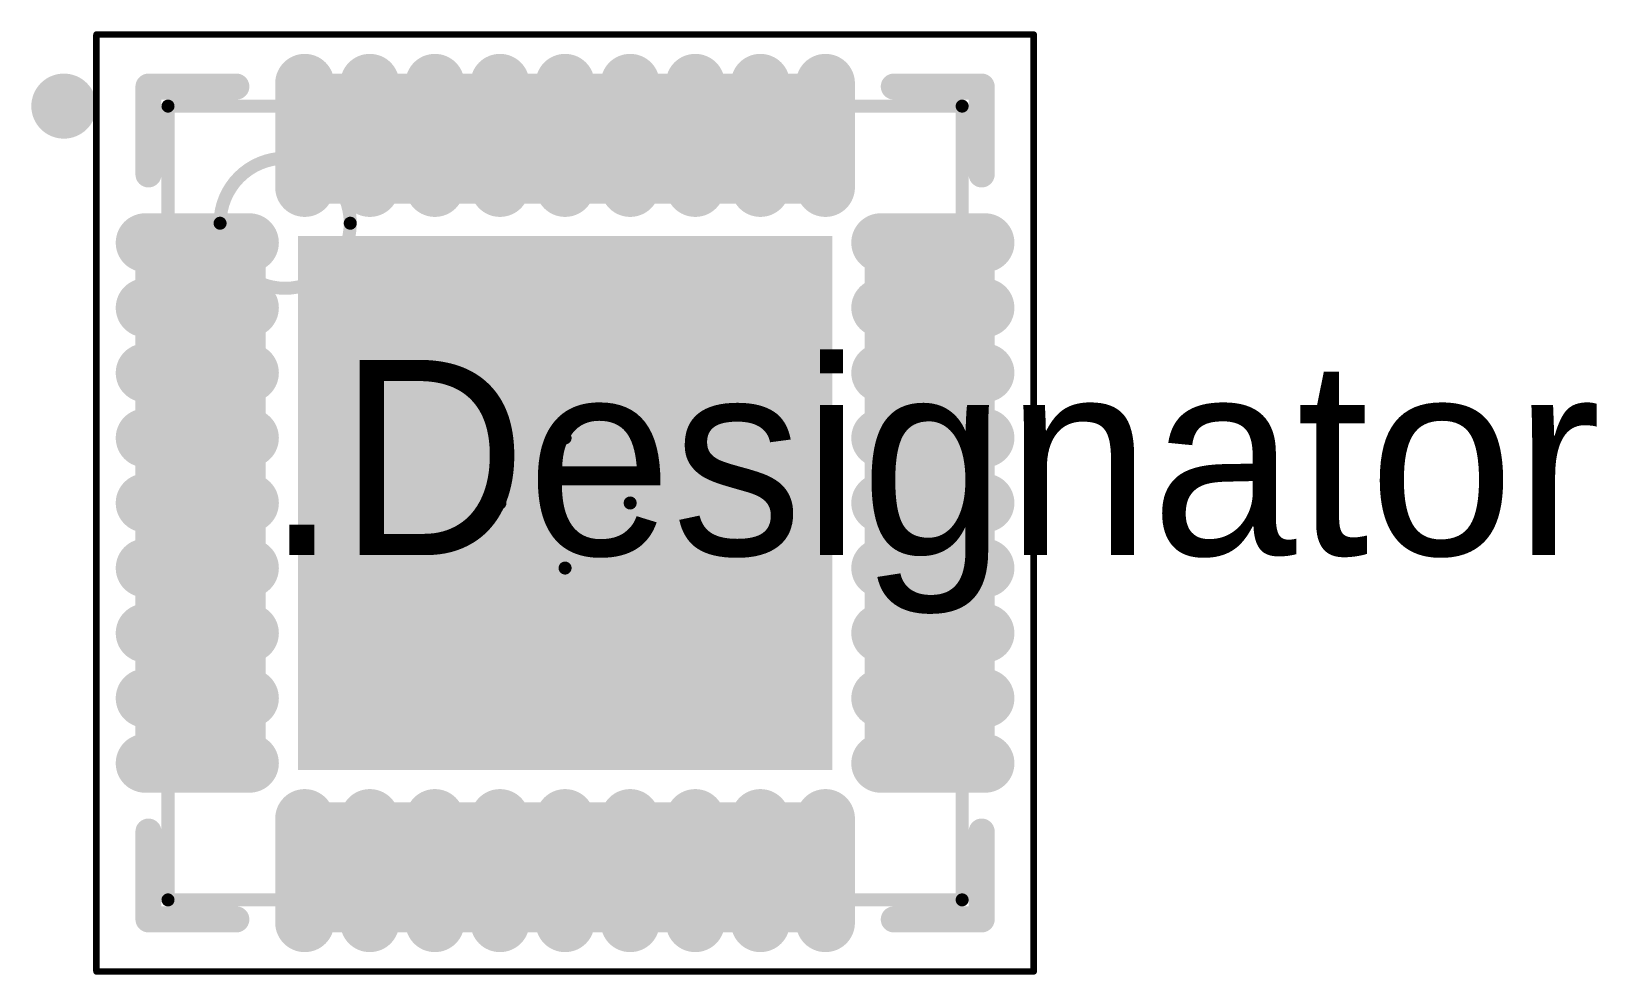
# Model space of a CAD drawing. Header units: millimetres. Extents: x -4.1 to 7.9, y -3.6 to 3.6.
import ezdxf

# ---------------------------------------------------------------- set-up
doc = ezdxf.new("R2010")
doc.units = ezdxf.units.MM
for name, color, linetype in [('BottomLayer', 5, 'Continuous'), ('BottomSolder', 6, 'Continuous'), ('Mechanical15', 56, 'Continuous'), ('Mechanical2', 216, 'Continuous'), ('MultiLayer', 9, 'Continuous'), ('TopLayer', 1, 'Continuous'), ('TopOverlay', 2, 'Continuous'), ('TopPaste', 8, 'Continuous'), ('TopSolder', 216, 'Continuous'), ('ViaHoleLayer', 16, 'Continuous')]:
    doc.layers.add(name, color=color, linetype=linetype)

msp = doc.modelspace()

# ---------------------------------------------------------------- linework, layer by layer
at = {"layer": 'BottomLayer', "const_width": 0.25}
for points in [[(-1.225, 1.1, 1), (-0.975, 1.1, 1)], [(-0.125, 1.1, 1), (0.125, 1.1, 1)], [(0.975, 1.1, 1), (1.225, 1.1, 1)], [(-1.225, 0, 1), (-0.975, 0, 1)], [(-0.125, 0, 1), (0.125, 0, 1)], [(0.975, 0, 1), (1.225, 0, 1)], [(-1.225, -1.1, 1), (-0.975, -1.1, 1)], [(-0.125, -1.1, 1), (0.125, -1.1, 1)], [(0.975, -1.1, 1), (1.225, -1.1, 1)]]:
    msp.add_lwpolyline(points, format="xyb", close=True, dxfattribs=at)
at = {"layer": 'BottomSolder', "const_width": 0.352}
for points in [[(-1.276, 1.1, 1), (-0.924, 1.1, 1)], [(-0.176, 1.1, 1), (0.176, 1.1, 1)], [(0.924, 1.1, 1), (1.276, 1.1, 1)], [(-1.276, 0, 1), (-0.924, 0, 1)], [(-0.176, 0, 1), (0.176, 0, 1)], [(0.924, 0, 1), (1.276, 0, 1)], [(-1.276, -1.1, 1), (-0.924, -1.1, 1)], [(-0.176, -1.1, 1), (0.176, -1.1, 1)], [(0.924, -1.1, 1), (1.276, -1.1, 1)]]:
    msp.add_lwpolyline(points, format="xyb", close=True, dxfattribs=at)
at = {"layer": 'Mechanical15'}
for points, const_width in [([(-3.6, 3.6), (3.6, 3.6)], 0.05), ([(-3.6, -3.6), (-3.6, 3.6)], 0.05), ([(3.6, -3.6), (3.6, 3.6)], 0.05), ([(0, -0.5), (0, 0.5)], 0.1), ([(-0.5, 0), (0.5, 0)], 0.1), ([(-3.6, -3.6), (3.6, -3.6)], 0.05)]:
    msp.add_lwpolyline(points, dxfattribs=dict(at, const_width=const_width))
for points, const_width in [([(-3.612, 3.6, 1), (-3.588, 3.6, 1)], 0.025), ([(-3.612, 3.6, 1), (-3.588, 3.6, 1)], 0.025), ([(3.588, 3.6, 1), (3.612, 3.6, 1)], 0.025), ([(3.588, 3.6, 1), (3.612, 3.6, 1)], 0.025), ([(-0.025, 0.5, 1), (0.025, 0.5, 1)], 0.05), ([(-0.525, 0, 1), (-0.475, 0, 1)], 0.05), ([(0.475, 0, 1), (0.525, 0, 1)], 0.05), ([(-0.025, -0.5, 1), (0.025, -0.5, 1)], 0.05), ([(-3.612, -3.6, 1), (-3.588, -3.6, 1)], 0.025), ([(-3.612, -3.6, 1), (-3.588, -3.6, 1)], 0.025), ([(3.588, -3.6, 1), (3.612, -3.6, 1)], 0.025), ([(3.588, -3.6, 1), (3.612, -3.6, 1)], 0.025)]:
    msp.add_lwpolyline(points, format="xyb", close=True, dxfattribs=dict(at, const_width=const_width))
at = {"layer": 'Mechanical2', "const_width": 0.1}
for points in [[(-3.05, 3.05), (3.05, 3.05)], [(-3.05, -3.05), (-3.05, 3.05)], [(3.05, -3.05), (3.05, 3.05)], [(-3.05, -3.05), (3.05, -3.05)]]:
    msp.add_lwpolyline(points, dxfattribs=at)
at = {"layer": 'Mechanical2'}
for points, const_width in [([(-3.075, 3.05, 1), (-3.025, 3.05, 1)], 0.05), ([(-3.075, 3.05, 1), (-3.025, 3.05, 1)], 0.05), ([(3.025, 3.05, 1), (3.075, 3.05, 1)], 0.05), ([(3.025, 3.05, 1), (3.075, 3.05, 1)], 0.05), ([(-1.65, 2.15, 1), (-2.65, 2.15, 1)], 0.1), ([(-2.675, 2.15, 1), (-2.625, 2.15, 1)], 0.05), ([(-1.675, 2.15, 1), (-1.625, 2.15, 1)], 0.05), ([(-3.075, -3.05, 1), (-3.025, -3.05, 1)], 0.05), ([(-3.075, -3.05, 1), (-3.025, -3.05, 1)], 0.05), ([(3.025, -3.05, 1), (3.075, -3.05, 1)], 0.05), ([(3.025, -3.05, 1), (3.075, -3.05, 1)], 0.05)]:
    msp.add_lwpolyline(points, format="xyb", close=True, dxfattribs=dict(at, const_width=const_width))
at = {"layer": 'MultiLayer', "const_width": 0.25}
for points in [[(-1.225, 1.1, 1), (-0.975, 1.1, 1)], [(-0.125, 1.1, 1), (0.125, 1.1, 1)], [(0.975, 1.1, 1), (1.225, 1.1, 1)], [(-1.225, 0, 1), (-0.975, 0, 1)], [(-0.125, 0, 1), (0.125, 0, 1)], [(0.975, 0, 1), (1.225, 0, 1)], [(-1.225, -1.1, 1), (-0.975, -1.1, 1)], [(-0.125, -1.1, 1), (0.125, -1.1, 1)], [(0.975, -1.1, 1), (1.225, -1.1, 1)]]:
    msp.add_lwpolyline(points, format="xyb", close=True, dxfattribs=at)
at = {"layer": 'TopLayer', "const_width": 0.25}
for points in [[(-2, 3.225), (-2, 2.425)], [(-1.5, 3.225), (-1.5, 2.425)], [(-1, 3.225), (-1, 2.425)], [(-0.5, 3.225), (-0.5, 2.425)], [(0, 3.225), (0, 2.425)], [(0.5, 3.225), (0.5, 2.425)], [(1, 3.225), (1, 2.425)], [(1.5, 3.225), (1.5, 2.425)], [(2, 3.225), (2, 2.425)], [(-3.225, 2), (-2.425, 2)], [(2.425, 2), (3.225, 2)], [(-3.225, 1.5), (-2.425, 1.5)], [(2.425, 1.5), (3.225, 1.5)], [(-3.225, 1), (-2.425, 1)], [(2.425, 1), (3.225, 1)], [(-3.225, 0.5), (-2.425, 0.5)], [(2.425, 0.5), (3.225, 0.5)], [(-3.225, 0), (-2.425, 0)], [(2.425, 0), (3.225, 0)], [(-3.225, -0.5), (-2.425, -0.5)], [(2.425, -0.5), (3.225, -0.5)], [(-3.225, -1), (-2.425, -1)], [(2.425, -1), (3.225, -1)], [(-3.225, -1.5), (-2.425, -1.5)], [(2.425, -1.5), (3.225, -1.5)], [(-3.225, -2), (-2.425, -2)], [(2.425, -2), (3.225, -2)], [(-2, -2.425), (-2, -3.225)], [(-1.5, -2.425), (-1.5, -3.225)], [(-1, -2.425), (-1, -3.225)], [(-0.5, -2.425), (-0.5, -3.225)], [(0, -2.425), (0, -3.225)], [(0.5, -2.425), (0.5, -3.225)], [(1, -2.425), (1, -3.225)], [(1.5, -2.425), (1.5, -3.225)], [(2, -2.425), (2, -3.225)]]:
    msp.add_lwpolyline(points, dxfattribs=at)
at = {"layer": 'TopLayer'}
for points, const_width in [([(-2.063, 3.225, 1), (-1.938, 3.225, 1)], 0.125), ([(-1.562, 3.225, 1), (-1.438, 3.225, 1)], 0.125), ([(-1.062, 3.225, 1), (-0.938, 3.225, 1)], 0.125), ([(-0.563, 3.225, 1), (-0.438, 3.225, 1)], 0.125), ([(-0.062, 3.225, 1), (0.062, 3.225, 1)], 0.125), ([(0.437, 3.225, 1), (0.562, 3.225, 1)], 0.125), ([(0.938, 3.225, 1), (1.062, 3.225, 1)], 0.125), ([(1.438, 3.225, 1), (1.562, 3.225, 1)], 0.125), ([(1.937, 3.225, 1), (2.062, 3.225, 1)], 0.125), ([(-2.063, 2.425, 1), (-1.938, 2.425, 1)], 0.125), ([(-1.562, 2.425, 1), (-1.438, 2.425, 1)], 0.125), ([(-1.062, 2.425, 1), (-0.938, 2.425, 1)], 0.125), ([(-0.563, 2.425, 1), (-0.438, 2.425, 1)], 0.125), ([(-0.062, 2.425, 1), (0.062, 2.425, 1)], 0.125), ([(0.437, 2.425, 1), (0.562, 2.425, 1)], 0.125), ([(0.938, 2.425, 1), (1.062, 2.425, 1)], 0.125), ([(1.438, 2.425, 1), (1.562, 2.425, 1)], 0.125), ([(1.937, 2.425, 1), (2.062, 2.425, 1)], 0.125), ([(-3.287, 2, 1), (-3.163, 2, 1)], 0.125), ([(-2.488, 2, 1), (-2.363, 2, 1)], 0.125), ([(2.362, 2, 1), (2.487, 2, 1)], 0.125), ([(3.162, 2, 1), (3.287, 2, 1)], 0.125), ([(-3.287, 1.5, 1), (-3.163, 1.5, 1)], 0.125), ([(-2.488, 1.5, 1), (-2.363, 1.5, 1)], 0.125), ([(2.362, 1.5, 1), (2.487, 1.5, 1)], 0.125), ([(3.162, 1.5, 1), (3.287, 1.5, 1)], 0.125), ([(-1.225, 1.1, 1), (-0.975, 1.1, 1)], 0.25), ([(-0.125, 1.1, 1), (0.125, 1.1, 1)], 0.25), ([(0.975, 1.1, 1), (1.225, 1.1, 1)], 0.25), ([(-3.287, 1, 1), (-3.163, 1, 1)], 0.125), ([(-2.488, 1, 1), (-2.363, 1, 1)], 0.125), ([(2.362, 1, 1), (2.487, 1, 1)], 0.125), ([(3.162, 1, 1), (3.287, 1, 1)], 0.125), ([(-3.287, 0.5, 1), (-3.163, 0.5, 1)], 0.125), ([(-2.488, 0.5, 1), (-2.363, 0.5, 1)], 0.125), ([(2.362, 0.5, 1), (2.487, 0.5, 1)], 0.125), ([(3.162, 0.5, 1), (3.287, 0.5, 1)], 0.125), ([(-1.225, 0, 1), (-0.975, 0, 1)], 0.25), ([(-0.125, 0, 1), (0.125, 0, 1)], 0.25), ([(0.975, 0, 1), (1.225, 0, 1)], 0.25), ([(-3.287, 0, 1), (-3.163, 0, 1)], 0.125), ([(-2.488, 0, 1), (-2.363, 0, 1)], 0.125), ([(2.362, 0, 1), (2.487, 0, 1)], 0.125), ([(3.162, 0, 1), (3.287, 0, 1)], 0.125), ([(-3.287, -0.5, 1), (-3.163, -0.5, 1)], 0.125), ([(-2.488, -0.5, 1), (-2.363, -0.5, 1)], 0.125), ([(2.362, -0.5, 1), (2.487, -0.5, 1)], 0.125), ([(3.162, -0.5, 1), (3.287, -0.5, 1)], 0.125), ([(-3.287, -1, 1), (-3.163, -1, 1)], 0.125), ([(-2.488, -1, 1), (-2.363, -1, 1)], 0.125), ([(-1.225, -1.1, 1), (-0.975, -1.1, 1)], 0.25), ([(-0.125, -1.1, 1), (0.125, -1.1, 1)], 0.25), ([(0.975, -1.1, 1), (1.225, -1.1, 1)], 0.25), ([(2.362, -1, 1), (2.487, -1, 1)], 0.125), ([(3.162, -1, 1), (3.287, -1, 1)], 0.125), ([(-3.287, -1.5, 1), (-3.163, -1.5, 1)], 0.125), ([(-2.488, -1.5, 1), (-2.363, -1.5, 1)], 0.125), ([(2.362, -1.5, 1), (2.487, -1.5, 1)], 0.125), ([(3.162, -1.5, 1), (3.287, -1.5, 1)], 0.125), ([(-3.287, -2, 1), (-3.163, -2, 1)], 0.125), ([(-2.488, -2, 1), (-2.363, -2, 1)], 0.125), ([(2.362, -2, 1), (2.487, -2, 1)], 0.125), ([(3.162, -2, 1), (3.287, -2, 1)], 0.125), ([(-2.063, -2.425, 1), (-1.938, -2.425, 1)], 0.125), ([(-1.562, -2.425, 1), (-1.438, -2.425, 1)], 0.125), ([(-1.062, -2.425, 1), (-0.938, -2.425, 1)], 0.125), ([(-0.563, -2.425, 1), (-0.438, -2.425, 1)], 0.125), ([(-0.062, -2.425, 1), (0.062, -2.425, 1)], 0.125), ([(0.437, -2.425, 1), (0.562, -2.425, 1)], 0.125), ([(0.938, -2.425, 1), (1.062, -2.425, 1)], 0.125), ([(1.438, -2.425, 1), (1.562, -2.425, 1)], 0.125), ([(1.937, -2.425, 1), (2.062, -2.425, 1)], 0.125), ([(-2.063, -3.225, 1), (-1.938, -3.225, 1)], 0.125), ([(-1.562, -3.225, 1), (-1.438, -3.225, 1)], 0.125), ([(-1.062, -3.225, 1), (-0.938, -3.225, 1)], 0.125), ([(-0.563, -3.225, 1), (-0.438, -3.225, 1)], 0.125), ([(-0.062, -3.225, 1), (0.062, -3.225, 1)], 0.125), ([(0.437, -3.225, 1), (0.562, -3.225, 1)], 0.125), ([(0.938, -3.225, 1), (1.062, -3.225, 1)], 0.125), ([(1.438, -3.225, 1), (1.562, -3.225, 1)], 0.125), ([(1.937, -3.225, 1), (2.062, -3.225, 1)], 0.125)]:
    msp.add_lwpolyline(points, format="xyb", close=True, dxfattribs=dict(at, const_width=const_width))
msp.add_solid([(-1.95, -1.95), (1.95, -1.95), (-1.95, 1.95), (1.95, 1.95)], dxfattribs=at)
at = {"layer": 'TopOverlay'}
for points, const_width in [([(-3.725, 3.05, 1), (-3.975, 3.05, 1)], 0.25), ([(-3.25, 3.2, 1), (-3.15, 3.2, 1)], 0.1), ([(-3.25, 3.2, 1), (-3.15, 3.2, 1)], 0.1), ([(-2.575, 3.2, 1), (-2.475, 3.2, 1)], 0.1), ([(2.475, 3.2, 1), (2.575, 3.2, 1)], 0.1), ([(3.15, 3.2, 1), (3.25, 3.2, 1)], 0.1), ([(3.15, 3.2, 1), (3.25, 3.2, 1)], 0.1), ([(-4.038, 3.05, 1), (-3.913, 3.05, 1)], 0.125), ([(-3.787, 3.05, 1), (-3.662, 3.05, 1)], 0.125), ([(-3.25, 2.525, 1), (-3.15, 2.525, 1)], 0.1), ([(3.15, 2.525, 1), (3.25, 2.525, 1)], 0.1), ([(-3.25, -2.525, 1), (-3.15, -2.525, 1)], 0.1), ([(3.15, -2.525, 1), (3.25, -2.525, 1)], 0.1), ([(-3.25, -3.2, 1), (-3.15, -3.2, 1)], 0.1), ([(-3.25, -3.2, 1), (-3.15, -3.2, 1)], 0.1), ([(-2.575, -3.2, 1), (-2.475, -3.2, 1)], 0.1), ([(2.475, -3.2, 1), (2.575, -3.2, 1)], 0.1), ([(3.15, -3.2, 1), (3.25, -3.2, 1)], 0.1), ([(3.15, -3.2, 1), (3.25, -3.2, 1)], 0.1)]:
    msp.add_lwpolyline(points, format="xyb", close=True, dxfattribs=dict(at, const_width=const_width))
at = {"layer": 'TopOverlay', "const_width": 0.2}
for points in [[(-3.2, 3.2), (-2.525, 3.2)], [(-3.2, 2.525), (-3.2, 3.2)], [(2.525, 3.2), (3.2, 3.2)], [(3.2, 2.525), (3.2, 3.2)], [(-3.2, -3.2), (-3.2, -2.525)], [(3.2, -3.2), (3.2, -2.525)], [(-3.2, -3.2), (-2.525, -3.2)], [(2.525, -3.2), (3.2, -3.2)]]:
    msp.add_lwpolyline(points, dxfattribs=at)
at = {"layer": 'TopPaste', "const_width": 0.25}
for points in [[(-2, 3.225), (-2, 2.425)], [(-1.5, 3.225), (-1.5, 2.425)], [(-1, 3.225), (-1, 2.425)], [(-0.5, 3.225), (-0.5, 2.425)], [(0, 3.225), (0, 2.425)], [(0.5, 3.225), (0.5, 2.425)], [(1, 3.225), (1, 2.425)], [(1.5, 3.225), (1.5, 2.425)], [(2, 3.225), (2, 2.425)], [(-3.225, 2), (-2.425, 2)], [(2.425, 2), (3.225, 2)], [(-3.225, 1.5), (-2.425, 1.5)], [(2.425, 1.5), (3.225, 1.5)], [(-3.225, 1), (-2.425, 1)], [(2.425, 1), (3.225, 1)], [(-3.225, 0.5), (-2.425, 0.5)], [(2.425, 0.5), (3.225, 0.5)], [(-3.225, 0), (-2.425, 0)], [(2.425, 0), (3.225, 0)], [(-3.225, -0.5), (-2.425, -0.5)], [(2.425, -0.5), (3.225, -0.5)], [(-3.225, -1), (-2.425, -1)], [(2.425, -1), (3.225, -1)], [(-3.225, -1.5), (-2.425, -1.5)], [(2.425, -1.5), (3.225, -1.5)], [(-3.225, -2), (-2.425, -2)], [(2.425, -2), (3.225, -2)], [(-2, -2.425), (-2, -3.225)], [(-1.5, -2.425), (-1.5, -3.225)], [(-1, -2.425), (-1, -3.225)], [(-0.5, -2.425), (-0.5, -3.225)], [(0, -2.425), (0, -3.225)], [(0.5, -2.425), (0.5, -3.225)], [(1, -2.425), (1, -3.225)], [(1.5, -2.425), (1.5, -3.225)], [(2, -2.425), (2, -3.225)]]:
    msp.add_lwpolyline(points, dxfattribs=at)
at = {"layer": 'TopPaste', "const_width": 0.125}
for points in [[(-2.063, 3.225, 1), (-1.938, 3.225, 1)], [(-1.562, 3.225, 1), (-1.438, 3.225, 1)], [(-1.062, 3.225, 1), (-0.938, 3.225, 1)], [(-0.563, 3.225, 1), (-0.438, 3.225, 1)], [(-0.062, 3.225, 1), (0.062, 3.225, 1)], [(0.437, 3.225, 1), (0.562, 3.225, 1)], [(0.938, 3.225, 1), (1.062, 3.225, 1)], [(1.438, 3.225, 1), (1.562, 3.225, 1)], [(1.937, 3.225, 1), (2.062, 3.225, 1)], [(-2.063, 2.425, 1), (-1.938, 2.425, 1)], [(-1.562, 2.425, 1), (-1.438, 2.425, 1)], [(-1.062, 2.425, 1), (-0.938, 2.425, 1)], [(-0.563, 2.425, 1), (-0.438, 2.425, 1)], [(-0.062, 2.425, 1), (0.062, 2.425, 1)], [(0.437, 2.425, 1), (0.562, 2.425, 1)], [(0.938, 2.425, 1), (1.062, 2.425, 1)], [(1.438, 2.425, 1), (1.562, 2.425, 1)], [(1.937, 2.425, 1), (2.062, 2.425, 1)], [(-3.287, 2, 1), (-3.163, 2, 1)], [(-2.488, 2, 1), (-2.363, 2, 1)], [(2.362, 2, 1), (2.487, 2, 1)], [(3.162, 2, 1), (3.287, 2, 1)], [(-3.287, 1.5, 1), (-3.163, 1.5, 1)], [(-2.488, 1.5, 1), (-2.363, 1.5, 1)], [(2.362, 1.5, 1), (2.487, 1.5, 1)], [(3.162, 1.5, 1), (3.287, 1.5, 1)], [(-3.287, 1, 1), (-3.163, 1, 1)], [(-2.488, 1, 1), (-2.363, 1, 1)], [(2.362, 1, 1), (2.487, 1, 1)], [(3.162, 1, 1), (3.287, 1, 1)], [(-3.287, 0.5, 1), (-3.163, 0.5, 1)], [(-2.488, 0.5, 1), (-2.363, 0.5, 1)], [(2.362, 0.5, 1), (2.487, 0.5, 1)], [(3.162, 0.5, 1), (3.287, 0.5, 1)], [(-3.287, 0, 1), (-3.163, 0, 1)], [(-2.488, 0, 1), (-2.363, 0, 1)], [(2.362, 0, 1), (2.487, 0, 1)], [(3.162, 0, 1), (3.287, 0, 1)], [(-3.287, -0.5, 1), (-3.163, -0.5, 1)], [(-2.488, -0.5, 1), (-2.363, -0.5, 1)], [(2.362, -0.5, 1), (2.487, -0.5, 1)], [(3.162, -0.5, 1), (3.287, -0.5, 1)], [(-3.287, -1, 1), (-3.163, -1, 1)], [(-2.488, -1, 1), (-2.363, -1, 1)], [(2.362, -1, 1), (2.487, -1, 1)], [(3.162, -1, 1), (3.287, -1, 1)], [(-3.287, -1.5, 1), (-3.163, -1.5, 1)], [(-2.488, -1.5, 1), (-2.363, -1.5, 1)], [(2.362, -1.5, 1), (2.487, -1.5, 1)], [(3.162, -1.5, 1), (3.287, -1.5, 1)], [(-3.287, -2, 1), (-3.163, -2, 1)], [(-2.488, -2, 1), (-2.363, -2, 1)], [(2.362, -2, 1), (2.487, -2, 1)], [(3.162, -2, 1), (3.287, -2, 1)], [(-2.063, -2.425, 1), (-1.938, -2.425, 1)], [(-1.562, -2.425, 1), (-1.438, -2.425, 1)], [(-1.062, -2.425, 1), (-0.938, -2.425, 1)], [(-0.563, -2.425, 1), (-0.438, -2.425, 1)], [(-0.062, -2.425, 1), (0.062, -2.425, 1)], [(0.437, -2.425, 1), (0.562, -2.425, 1)], [(0.938, -2.425, 1), (1.062, -2.425, 1)], [(1.438, -2.425, 1), (1.562, -2.425, 1)], [(1.937, -2.425, 1), (2.062, -2.425, 1)], [(-2.063, -3.225, 1), (-1.938, -3.225, 1)], [(-1.562, -3.225, 1), (-1.438, -3.225, 1)], [(-1.062, -3.225, 1), (-0.938, -3.225, 1)], [(-0.563, -3.225, 1), (-0.438, -3.225, 1)], [(-0.062, -3.225, 1), (0.062, -3.225, 1)], [(0.437, -3.225, 1), (0.562, -3.225, 1)], [(0.938, -3.225, 1), (1.062, -3.225, 1)], [(1.438, -3.225, 1), (1.562, -3.225, 1)], [(1.937, -3.225, 1), (2.062, -3.225, 1)]]:
    msp.add_lwpolyline(points, format="xyb", close=True, dxfattribs=at)
at = {"layer": 'TopPaste'}
msp.add_solid([(-1.95, -1.95), (1.95, -1.95), (-1.95, 1.95), (1.95, 1.95)], dxfattribs=at)
at = {"layer": 'TopSolder', "const_width": 0.453}
for points in [[(-2, 3.225), (-2, 2.425)], [(-1.5, 3.225), (-1.5, 2.425)], [(-1, 3.225), (-1, 2.425)], [(-0.5, 3.225), (-0.5, 2.425)], [(0, 3.225), (0, 2.425)], [(0.5, 3.225), (0.5, 2.425)], [(1, 3.225), (1, 2.425)], [(1.5, 3.225), (1.5, 2.425)], [(2, 3.225), (2, 2.425)], [(-3.225, 2), (-2.425, 2)], [(2.425, 2), (3.225, 2)], [(-3.225, 1.5), (-2.425, 1.5)], [(2.425, 1.5), (3.225, 1.5)], [(-3.225, 1), (-2.425, 1)], [(2.425, 1), (3.225, 1)], [(-3.225, 0.5), (-2.425, 0.5)], [(2.425, 0.5), (3.225, 0.5)], [(-3.225, 0), (-2.425, 0)], [(2.425, 0), (3.225, 0)], [(-3.225, -0.5), (-2.425, -0.5)], [(2.425, -0.5), (3.225, -0.5)], [(-3.225, -1), (-2.425, -1)], [(2.425, -1), (3.225, -1)], [(-3.225, -1.5), (-2.425, -1.5)], [(2.425, -1.5), (3.225, -1.5)], [(-3.225, -2), (-2.425, -2)], [(2.425, -2), (3.225, -2)], [(-2, -2.425), (-2, -3.225)], [(-1.5, -2.425), (-1.5, -3.225)], [(-1, -2.425), (-1, -3.225)], [(-0.5, -2.425), (-0.5, -3.225)], [(0, -2.425), (0, -3.225)], [(0.5, -2.425), (0.5, -3.225)], [(1, -2.425), (1, -3.225)], [(1.5, -2.425), (1.5, -3.225)], [(2, -2.425), (2, -3.225)]]:
    msp.add_lwpolyline(points, dxfattribs=at)
at = {"layer": 'TopSolder'}
for points, const_width in [([(-2.113, 3.225, 1), (-1.887, 3.225, 1)], 0.227), ([(-1.613, 3.225, 1), (-1.387, 3.225, 1)], 0.227), ([(-1.113, 3.225, 1), (-0.887, 3.225, 1)], 0.227), ([(-0.613, 3.225, 1), (-0.387, 3.225, 1)], 0.227), ([(-0.113, 3.225, 1), (0.113, 3.225, 1)], 0.227), ([(0.387, 3.225, 1), (0.613, 3.225, 1)], 0.227), ([(0.887, 3.225, 1), (1.113, 3.225, 1)], 0.227), ([(1.387, 3.225, 1), (1.613, 3.225, 1)], 0.227), ([(1.887, 3.225, 1), (2.113, 3.225, 1)], 0.227), ([(-2.113, 2.425, 1), (-1.887, 2.425, 1)], 0.227), ([(-1.613, 2.425, 1), (-1.387, 2.425, 1)], 0.227), ([(-1.113, 2.425, 1), (-0.887, 2.425, 1)], 0.227), ([(-0.613, 2.425, 1), (-0.387, 2.425, 1)], 0.227), ([(-0.113, 2.425, 1), (0.113, 2.425, 1)], 0.227), ([(0.387, 2.425, 1), (0.613, 2.425, 1)], 0.227), ([(0.887, 2.425, 1), (1.113, 2.425, 1)], 0.227), ([(1.387, 2.425, 1), (1.613, 2.425, 1)], 0.227), ([(1.887, 2.425, 1), (2.113, 2.425, 1)], 0.227), ([(-3.338, 2, 1), (-3.112, 2, 1)], 0.227), ([(-2.538, 2, 1), (-2.312, 2, 1)], 0.227), ([(2.312, 2, 1), (2.538, 2, 1)], 0.227), ([(3.112, 2, 1), (3.338, 2, 1)], 0.227), ([(-3.338, 1.5, 1), (-3.112, 1.5, 1)], 0.227), ([(-2.538, 1.5, 1), (-2.312, 1.5, 1)], 0.227), ([(2.312, 1.5, 1), (2.538, 1.5, 1)], 0.227), ([(3.112, 1.5, 1), (3.338, 1.5, 1)], 0.227), ([(-1.276, 1.1, 1), (-0.924, 1.1, 1)], 0.352), ([(-0.176, 1.1, 1), (0.176, 1.1, 1)], 0.352), ([(0.924, 1.1, 1), (1.276, 1.1, 1)], 0.352), ([(-3.338, 1, 1), (-3.112, 1, 1)], 0.227), ([(-2.538, 1, 1), (-2.312, 1, 1)], 0.227), ([(2.312, 1, 1), (2.538, 1, 1)], 0.227), ([(3.112, 1, 1), (3.338, 1, 1)], 0.227), ([(-3.338, 0.5, 1), (-3.112, 0.5, 1)], 0.227), ([(-2.538, 0.5, 1), (-2.312, 0.5, 1)], 0.227), ([(2.312, 0.5, 1), (2.538, 0.5, 1)], 0.227), ([(3.112, 0.5, 1), (3.338, 0.5, 1)], 0.227), ([(-1.276, 0, 1), (-0.924, 0, 1)], 0.352), ([(-0.176, 0, 1), (0.176, 0, 1)], 0.352), ([(0.924, 0, 1), (1.276, 0, 1)], 0.352), ([(-3.338, 0, 1), (-3.112, 0, 1)], 0.227), ([(-2.538, 0, 1), (-2.312, 0, 1)], 0.227), ([(2.312, 0, 1), (2.538, 0, 1)], 0.227), ([(3.112, 0, 1), (3.338, 0, 1)], 0.227), ([(-3.338, -0.5, 1), (-3.112, -0.5, 1)], 0.227), ([(-2.538, -0.5, 1), (-2.312, -0.5, 1)], 0.227), ([(2.312, -0.5, 1), (2.538, -0.5, 1)], 0.227), ([(3.112, -0.5, 1), (3.338, -0.5, 1)], 0.227), ([(-3.338, -1, 1), (-3.112, -1, 1)], 0.227), ([(-2.538, -1, 1), (-2.312, -1, 1)], 0.227), ([(-1.276, -1.1, 1), (-0.924, -1.1, 1)], 0.352), ([(-0.176, -1.1, 1), (0.176, -1.1, 1)], 0.352), ([(0.924, -1.1, 1), (1.276, -1.1, 1)], 0.352), ([(2.312, -1, 1), (2.538, -1, 1)], 0.227), ([(3.112, -1, 1), (3.338, -1, 1)], 0.227), ([(-3.338, -1.5, 1), (-3.112, -1.5, 1)], 0.227), ([(-2.538, -1.5, 1), (-2.312, -1.5, 1)], 0.227), ([(2.312, -1.5, 1), (2.538, -1.5, 1)], 0.227), ([(3.112, -1.5, 1), (3.338, -1.5, 1)], 0.227), ([(-3.338, -2, 1), (-3.112, -2, 1)], 0.227), ([(-2.538, -2, 1), (-2.312, -2, 1)], 0.227), ([(2.312, -2, 1), (2.538, -2, 1)], 0.227), ([(3.112, -2, 1), (3.338, -2, 1)], 0.227), ([(-2.113, -2.425, 1), (-1.887, -2.425, 1)], 0.227), ([(-1.613, -2.425, 1), (-1.387, -2.425, 1)], 0.227), ([(-1.113, -2.425, 1), (-0.887, -2.425, 1)], 0.227), ([(-0.613, -2.425, 1), (-0.387, -2.425, 1)], 0.227), ([(-0.113, -2.425, 1), (0.113, -2.425, 1)], 0.227), ([(0.387, -2.425, 1), (0.613, -2.425, 1)], 0.227), ([(0.887, -2.425, 1), (1.113, -2.425, 1)], 0.227), ([(1.387, -2.425, 1), (1.613, -2.425, 1)], 0.227), ([(1.887, -2.425, 1), (2.113, -2.425, 1)], 0.227), ([(-2.113, -3.225, 1), (-1.887, -3.225, 1)], 0.227), ([(-1.613, -3.225, 1), (-1.387, -3.225, 1)], 0.227), ([(-1.113, -3.225, 1), (-0.887, -3.225, 1)], 0.227), ([(-0.613, -3.225, 1), (-0.387, -3.225, 1)], 0.227), ([(-0.113, -3.225, 1), (0.113, -3.225, 1)], 0.227), ([(0.387, -3.225, 1), (0.613, -3.225, 1)], 0.227), ([(0.887, -3.225, 1), (1.113, -3.225, 1)], 0.227), ([(1.387, -3.225, 1), (1.613, -3.225, 1)], 0.227), ([(1.887, -3.225, 1), (2.113, -3.225, 1)], 0.227)]:
    msp.add_lwpolyline(points, format="xyb", close=True, dxfattribs=dict(at, const_width=const_width))
for points in [[(-2, 3.3), (-2, 2.3), (2, 3.3), (2, 2.3)], [(-2.052, -2.052), (2.052, -2.052), (-2.052, 2.052), (2.052, 2.052)], [(-3.3, -2), (-2.3, -2), (-3.3, 2), (-2.3, 2)], [(2.3, -2), (3.3, -2), (2.3, 2), (3.3, 2)], [(2, -3.3), (2, -2.3), (-2, -3.3), (-2, -2.3)]]:
    msp.add_solid(points, dxfattribs=at)
at = {"layer": 'ViaHoleLayer', "const_width": 0.1}
for points in [[(-1.15, 1.1, 1), (-1.05, 1.1, 1)], [(-0.05, 1.1, 1), (0.05, 1.1, 1)], [(1.05, 1.1, 1), (1.15, 1.1, 1)], [(-1.15, 0, 1), (-1.05, 0, 1)], [(-0.05, 0, 1), (0.05, 0, 1)], [(1.05, 0, 1), (1.15, 0, 1)], [(-1.15, -1.1, 1), (-1.05, -1.1, 1)], [(-0.05, -1.1, 1), (0.05, -1.1, 1)], [(1.05, -1.1, 1), (1.15, -1.1, 1)]]:
    msp.add_lwpolyline(points, format="xyb", close=True, dxfattribs=at)

# ---------------------------------------------------------------- texts
at = {"layer": 'Mechanical2'}
msp.add_text('.Designator', height=1.5, dxfattribs=at).set_placement((-2.3, -0.4))

doc.saveas('drawing.dxf')
